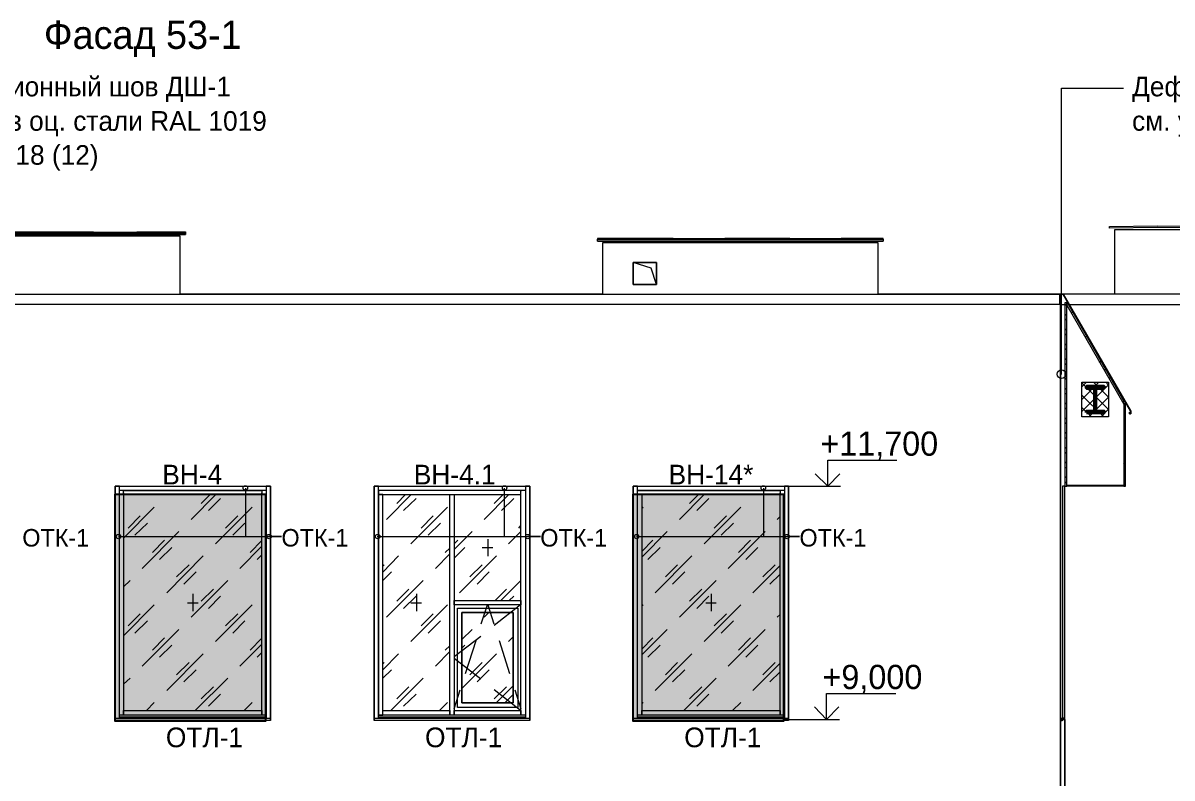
# Model space of a CAD drawing. Header units: millimetres. Extents: x 2294 to 908349, y -83289 to 219220.
# Drawn here: x 359830 to 373571, y 124 to 9149 of the extents above; entities that cross this region are included whole.
import ezdxf

# ---------------------------------------------------------------- set-up
doc = ezdxf.new("R2010")
doc.units = ezdxf.units.MM
doc.layers.add('PDF _Геометрия', color=7, linetype='Continuous')
doc.layers.add('PDF _Текст', color=7, linetype='Continuous')

msp = doc.modelspace()

# ---------------------------------------------------------------- hatches: boundary and pattern name
at = {"transparency": 33554551}
h = msp.add_hatch(color=3, dxfattribs=at)
h.dxf.hatch_style = 1
h.paths.add_polyline_path([(360933.1, 3515.7), (362732.1, 3515.7), (362732.1, 802.3), (360933.1, 802.3)])
h = msp.add_hatch(color=3, dxfattribs=at)
h.dxf.hatch_style = 1
h.paths.add_polyline_path([(367127.6, 3515.7), (368926.6, 3515.7), (368926.6, 802.3), (367127.6, 802.3)])

# ---------------------------------------------------------------- linework, layer by layer
for points in [[(360933.1, 3515.7), (362732.1, 3515.7), (362732.1, 802.3), (360933.1, 802.3)], [(367127.6, 3515.7), (368926.6, 3515.7), (368926.6, 802.3), (367127.6, 802.3)]]:
    msp.add_lwpolyline(points, close=True)
at = {"layer": 'PDF _Геометрия', "lineweight": 9}
for points in [[(372251.1, 4946.5), (372251.1, 8369.5), (372989.9, 8369.5)], [(361772.4, 6638.3), (361772.4, 6620.8), (357147.3, 6620.8), (357147.3, 6638.3)], [(357147.3, 6633.9), (357147.3, 6620.8), (361772.4, 6620.8), (361772.4, 6633.9)], [(373899.1, 6655.8), (373899.1, 6677.7), (372884.9, 6677.7), (372884.9, 5908.3), (370056.5, 5908.3), (370056.5, 6520.3), (366760.4, 6520.3), (366760.4, 5908.3), (361711.2, 5908.3), (361711.2, 6599), (357208.5, 6599), (357208.5, 5908.3)], [(360675.1, 6647.1), (361191, 6647.1)], [(370117.7, 6564), (370117.7, 6542.1), (366699.2, 6542.1), (366699.2, 6564), (370117.7, 6564), (370117.7, 6572.7), (369615, 6572.7), (369615, 6568.4), (368998.6, 6568.4), (368998.6, 6572.7), (368224.8, 6572.7), (368224.8, 6568.4), (367604.1, 6568.4), (367604.1, 6572.7), (366699.2, 6572.7), (366699.2, 6564)], [(366699.2, 6550.9), (366699.2, 6542.1), (370117.7, 6542.1), (370117.7, 6550.9)], [(367604.1, 6568.4), (368224.8, 6568.4)], [(368998.6, 6568.4), (369615, 6568.4)], [(367407.4, 6021.9), (367341.8, 6218.7), (367127.6, 6284.2)], [(319604.2, 5868.9), (320225, 5903.9), (320255.6, 5908.3), (372229.2, 5908.3), (372229.2, 5785.9), (320255.6, 5785.9), (320255.6, 5908.3)], [(357304.7, 5785.9), (357304.7, -8417.4), (372238, -8417.4), (372238, 5785.9), (372238, -8417.4), (372259.8, -8417.4), (320225, -8417.4), (322638.1, -8417.4), (322638.1, 5785.9)], [(399717.7, 5908.3), (399717.7, 5785.9), (399717.7, 5903.9), (399678.3, 5903.9), (398874, 4509.4), (398874, 4478.8), (398882.7, 4478.8), (398882.7, 4496.3), (398882.7, 4478.8), (398869.6, 4478.8), (398869.6, 4509.4), (399678.3, 5908.3), (399717.7, 5908.3), (372229.2, 5908.3), (372229.2, 5785.9), (372290.4, 5785.9), (372290.4, 3613.2)], [(372334.1, 5785.9), (372338.5, 5785.9), (399608.4, 5785.9), (399612.7, 5785.9)], [(368465.3, 3613.2), (369029.2, 3613.2), (369453.3, 3613.2), (369453.3, 3923.6), (370279.5, 3923.6)], [(361033.6, 3534.5), (361033.6, 876.6), (360985.5, 876.6), (360985.5, 3534.5), (360985.5, 3613.2), (360933.1, 3613.2), (360933.1, 3534.5), (360933.1, 902.8), (360933.1, 824.1), (360933.1, 3613.2), (362791, 3613.2), (362791, 824.1), (362791, 902.8), (362791, 3534.5), (362791, 3613.2), (362738.5, 3613.2), (362738.5, 3534.5), (362738.5, 876.6), (362686.1, 876.6), (362686.1, 3534.5)], [(362489.3, 3587), (362489.3, 3009.9), (362922.1, 3009.9), (362769.1, 3009.9)], [(364080.6, 837.2), (364080.6, 902.8), (364080.6, 2218.7), (364080.6, 876.6), (364133.1, 876.6), (364133.1, 2218.7), (364133.1, 3512.6), (364080.6, 3512.6), (364080.6, 2218.7), (364080.6, 3534.5), (364080.6, 3613.2), (364028.1, 3613.2), (364028.1, 3534.5), (364028.1, 2218.7), (364028.1, 902.8), (364028.1, 824.1), (364028.1, 3613.2), (365890.4, 3613.2), (365890.4, 824.1), (365890.4, 902.8), (365890.4, 2218.7), (365890.4, 3534.5), (365890.4, 3613.2), (365838, 3613.2), (365838, 3534.5), (365838, 2218.7), (365838, 876.6), (365785.5, 876.6), (365785.5, 2218.7), (365785.5, 3534.5)], [(365584.4, 3587), (365584.4, 3009.9), (366017.2, 3009.9), (365868.6, 3009.9)], [(367180, 837.2), (367180, 902.8), (367180, 3534.5), (367180, 3613.2), (367127.6, 3613.2), (367127.6, 3534.5), (367127.6, 902.8), (367127.6, 824.1), (367127.6, 3613.2), (368985.5, 3613.2), (368985.5, 824.1), (368985.5, 902.8), (368985.5, 3534.5), (368985.5, 3613.2), (368937.4, 3613.2), (368937.4, 3534.5), (368937.4, 876.6), (368885, 876.6), (368885, 3534.5)], [(368683.9, 3587), (368683.9, 3009.9), (369116.6, 3009.9), (368968, 3009.9)], [(369295.9, 3613.2), (369606.3, 3613.2)], [(377558.2, -8417.4), (372312.3, -8417.4), (372290.4, -8417.4), (372290.4, 3613.2), (372259.8, 3613.2), (372259.8, 3534.5), (372259.8, 2218.7), (372259.8, 902.8), (372259.8, 824.1), (372290.4, 824.1), (372290.4, -723.4), (372259.8, -723.4), (372259.8, -802.1), (372259.8, -2117.9), (372259.8, -3433.8), (372259.8, -3512.5), (372290.4, -3512.5), (372290.4, -5060), (372259.8, -5060), (372259.8, -5138.7), (372259.8, -6065.5), (372259.8, -8469.8), (372395.3, -8469.8), (372395.3, -8439.2)], [(360985.5, 837.2), (360985.5, 902.8), (360985.5, 3534.5)], [(362686.1, 3552), (362686.1, 3560.7), (362686.1, 3512.6), (361033.6, 3512.6), (361033.6, 3560.7), (362686.1, 3560.7)], [(361033.6, 3552), (361033.6, 3560.7)], [(361549.5, 3508.3), (361553.8, 3512.6)], [(361842.3, 3215.4), (362135.2, 3512.6)], [(361960.4, 3403.4), (362069.7, 3512.6)], [(362047.8, 3320.3), (362192.1, 3464.6)], [(362738.5, 3534.5), (362738.5, 902.8), (362738.5, 837.2)], [(364176.8, 3215.4), (364474, 3512.6)], [(364299.2, 3403.4), (364404.1, 3512.6)], [(364382.2, 3320.3), (364530.9, 3464.6)], [(365051.1, 3508.3), (365055.5, 3512.6)], [(365344, 3215.4), (365641.2, 3512.6)], [(365466.4, 3403.4), (365571.3, 3512.6)], [(365553.8, 3320.3), (365698.1, 3464.6)], [(365785.5, 3560.7), (365785.5, 3552)], [(365838, 3534.5), (365838, 2218.7), (365838, 902.8), (365838, 837.2)], [(368885, 3552), (368885, 3560.7), (368885, 3512.6), (367180, 3512.6), (367180, 3560.7), (368885, 3560.7)], [(367389.9, 3508.3), (367394.2, 3512.6)], [(367682.8, 3215.4), (367975.7, 3512.6)], [(367800.8, 3403.4), (367910.1, 3512.6)], [(367888.2, 3320.3), (368032.5, 3464.6)], [(368557.1, 3508.3), (368561.5, 3512.6)], [(368937.4, 3534.5), (368937.4, 902.8), (368937.4, 837.2)], [(361033.6, 2992.4), (361400.8, 3359.6)], [(362130.9, 2922.5), (362572.4, 3359.6)], [(364469.7, 2922.5), (364906.8, 3359.6)], [(367232.5, 3350.9), (367245.6, 3359.6)], [(367975.7, 2922.5), (368412.8, 3359.6)], [(361086.1, 3110.5), (361230.3, 3259.1)], [(361169.1, 3027.4), (361317.8, 3171.7)], [(362253.3, 3110.5), (362397.5, 3259.1)], [(362340.7, 3027.4), (362485, 3171.7)], [(364592.1, 3110.5), (364736.3, 3259.1)], [(364675.1, 3027.4), (364823.8, 3171.7)], [(368093.7, 3110.5), (368242.3, 3259.1)], [(368181.1, 3027.4), (368325.4, 3171.7)], [(368850, 3215.4), (368885, 3250.4)], [(361256.6, 2629.6), (361693.7, 3071.1)], [(364985.5, 2856.9), (365199.7, 3071.1)], [(365636.9, 2922.5), (365785.5, 3071.1)], [(365759.3, 3110.5), (365785.5, 3141.1)], [(367232.5, 2765.1), (367534.1, 3071.1)], [(368264.2, 2629.6), (368705.7, 3071.1)], [(360972.4, 3009.9), (362922.1, 3009.9)], [(361379, 2817.6), (361523.2, 2966.2)], [(362423.8, 2629.6), (362686.1, 2896.3)], [(362546.2, 2817.6), (362686.1, 2961.8)], [(364067.5, 3009.9), (366017.2, 3009.9)], [(364985.5, 2922.5), (365029.2, 2966.2)], [(365387.7, 2979.3), (365387.7, 2773.8)], [(367166.9, 3009.9), (369116.6, 3009.9)], [(367232.5, 2830.7), (367363.6, 2966.2)], [(368386.6, 2817.6), (368530.9, 2966.2)], [(361462, 2734.5), (361610.7, 2878.8)], [(361549.5, 2336.7), (361986.6, 2778.2)], [(362629.2, 2734.5), (362686.1, 2791.3)], [(364133.1, 2585.9), (364321, 2778.2)], [(364762.6, 2629.6), (364933.1, 2804.5)], [(364880.6, 2817.6), (364933.1, 2870)], [(364985.5, 2752), (365112.3, 2878.8)], [(365051.1, 2336.7), (365492.6, 2778.2)], [(365322.1, 2878.8), (365448.9, 2878.8)], [(367302.4, 2734.5), (367451.1, 2878.8)], [(367389.9, 2336.7), (367827, 2778.2)], [(368474, 2734.5), (368618.3, 2878.8)], [(361667.5, 2529), (361816.1, 2673.3)], [(364133.1, 2655.8), (364150.5, 2673.3)], [(365173.5, 2529), (365322.1, 2673.3)], [(367512.3, 2529), (367656.5, 2673.3)], [(368557.1, 2336.7), (368885, 2664.6)], [(368679.5, 2529), (368823.8, 2673.3)], [(361033.6, 2411), (361112.3, 2485.3)], [(361754.9, 2441.6), (361899.2, 2590.2)], [(361842.3, 2048.2), (362279.5, 2485.3)], [(364133.1, 2485.3), (364238, 2590.2)], [(364176.8, 2048.2), (364613.9, 2485.3)], [(365260.9, 2441.6), (365405.2, 2590.2)], [(365545.1, 2244.9), (365785.5, 2485.3)], [(367595.3, 2441.6), (367744, 2590.2)], [(367682.8, 2048.2), (368119.9, 2485.3)], [(368762.5, 2441.6), (368885, 2559.6)], [(361960.4, 2236.1), (362109, 2380.4)], [(364299.2, 2236.1), (364443.4, 2380.4)], [(365475.1, 2244.9), (365610.6, 2380.4)], [(367800.8, 2236.1), (367949.4, 2380.4)], [(361798.6, 2218.7), (361925.4, 2218.7)], [(361859.8, 2323.6), (361859.8, 2118.1)], [(362047.8, 2148.7), (362192.1, 2297.3)], [(364382.2, 2148.7), (364530.9, 2297.3)], [(364469.7, 2218.7), (364596.4, 2218.7)], [(364535.2, 2323.6), (364535.2, 2118.1)], [(365645.6, 2244.9), (365698.1, 2297.3)], [(367888.2, 2148.7), (368032.5, 2297.3)], [(367997.5, 2218.7), (368119.9, 2218.7)], [(368058.7, 2323.6), (368058.7, 2118.1)], [(361033.6, 1825.2), (361400.8, 2192.4)], [(361086.1, 1943.3), (361230.3, 2087.5)], [(362130.9, 1755.3), (362572.4, 2192.4)], [(362253.3, 1943.3), (362397.5, 2087.5)], [(364469.7, 1755.3), (364906.8, 2192.4)], [(364592.1, 1943.3), (364736.3, 2087.5)], [(365309, 1965.1), (365383.3, 2192.4)], [(365344, 2048.2), (365400.8, 2100.6)], [(365387.7, 2192.4), (365462, 1965.1)], [(365781.1, 2192.4), (365466.4, 1947.6)], [(367232.5, 2179.3), (367245.6, 2192.4)], [(367975.7, 1755.3), (368412.8, 2192.4)], [(368093.7, 1943.3), (368242.3, 2087.5)], [(368850, 2048.2), (368885, 2078.8)], [(361169.1, 1855.8), (361317.8, 2004.5)], [(362340.7, 1855.8), (362485, 2004.5)], [(364675.1, 1855.8), (364823.8, 2004.5)], [(368181.1, 1855.8), (368325.4, 2004.5)], [(361256.6, 1462.4), (361693.7, 1899.5)], [(361379, 1650.4), (361523.2, 1799)], [(362546.2, 1650.4), (362686.1, 1794.6)], [(365304.6, 1816.5), (364985.5, 1571.7)], [(365077.3, 1781.5), (365199.7, 1899.5)], [(365636.9, 1755.3), (365693.7, 1812.1)], [(367232.5, 1597.9), (367534.1, 1899.5)], [(367232.5, 1663.5), (367363.6, 1799)], [(368264.2, 1462.4), (368705.7, 1899.5)], [(368386.6, 1650.4), (368530.9, 1799)], [(361462, 1567.3), (361610.7, 1711.6)], [(362423.8, 1462.4), (362686.1, 1724.7)], [(364880.6, 1650.4), (364933.1, 1702.8)], [(365077.3, 1676.6), (365112.3, 1711.6)], [(365121, 1374.9), (365247.8, 1768.4)], [(365523.2, 1768.4), (365650, 1374.9)], [(367302.4, 1567.3), (367451.1, 1711.6)], [(368474, 1567.3), (368618.3, 1711.6)], [(361549.5, 1169.5), (361986.6, 1606.6)], [(362629.2, 1567.3), (362686.1, 1624.1)], [(364133.1, 1418.7), (364321, 1606.6)], [(364762.6, 1462.4), (364933.1, 1637.2)], [(365304.6, 1305), (364985.5, 1554.2)], [(365077.3, 1195.7), (365492.6, 1606.6)], [(367389.9, 1169.5), (367827, 1606.6)], [(361667.5, 1357.5), (361816.1, 1506.1)], [(361754.9, 1274.4), (361899.2, 1418.7)], [(364133.1, 1488.6), (364150.5, 1506.1)], [(364133.1, 1318.1), (364238, 1418.7)], [(365173.5, 1357.5), (365322.1, 1506.1)], [(365260.9, 1274.4), (365405.2, 1418.7)], [(367512.3, 1357.5), (367656.5, 1506.1)], [(367595.3, 1274.4), (367744, 1418.7)], [(368557.1, 1169.5), (368885, 1497.4)], [(368679.5, 1357.5), (368823.8, 1506.1)], [(368762.5, 1274.4), (368885, 1392.4)], [(361033.6, 1243.8), (361112.3, 1318.1)], [(361890.4, 929), (362279.5, 1318.1)], [(364229.2, 929), (364613.9, 1318.1)], [(367730.9, 929), (368119.9, 1318.1)], [(361960.4, 1068.9), (362109, 1213.2)], [(362047.8, 981.5), (362192.1, 1125.8)], [(364299.2, 1068.9), (364443.4, 1213.2)], [(364382.2, 981.5), (364530.9, 1125.8)], [(364985.5, 950.9), (365059.8, 1178.2)], [(365466.4, 1068.9), (365610.6, 1213.2)], [(365781.1, 929), (365466.4, 1178.2)], [(365488.2, 1020.8), (365693.7, 1226.3)], [(365593.2, 1020.8), (365693.7, 1121.4)], [(365711.2, 1178.2), (365785.5, 950.9)], [(367800.8, 1068.9), (367949.4, 1213.2)], [(367888.2, 981.5), (368032.5, 1125.8)], [(368937.4, 824.1), (369121, 824.1), (369440.1, 824.1), (369440.1, 1134.5), (370266.4, 1134.5)], [(361309, 929), (361400.8, 1025.2)], [(362476.2, 929), (362572.4, 1025.2)], [(364810.6, 929), (364906.8, 1025.2)], [(367232.5, 1012.1), (367245.6, 1025.2)], [(368316.6, 929), (368412.8, 1025.2)], [(362791, 841.6), (362791, 837.2), (360933.1, 837.2), (360933.1, 841.6)], [(362791, 837.2), (362791, 811), (360933.1, 811), (360933.1, 837.2)], [(362738.5, 876.6), (360985.5, 876.6)], [(362738.5, 850.4), (360985.5, 850.4), (362738.5, 850.4)], [(362738.5, 850.4), (360985.5, 850.4)], [(365890.4, 841.6), (365890.4, 837.2), (364028.1, 837.2), (364028.1, 841.6)], [(365890.4, 837.2), (365890.4, 811), (364028.1, 811), (364028.1, 837.2)], [(365838, 876.6), (364080.6, 876.6)], [(365838, 850.4), (364080.6, 850.4), (365838, 850.4)], [(365838, 850.4), (364080.6, 850.4)], [(368985.5, 841.6), (368985.5, 837.2), (367127.6, 837.2), (367127.6, 841.6)], [(368985.5, 837.2), (368985.5, 811), (367127.6, 811), (367127.6, 837.2)], [(368937.4, 876.6), (367180, 876.6)], [(368937.4, 850.4), (367180, 850.4), (368937.4, 850.4)], [(368937.4, 850.4), (367180, 850.4)], [(372290.4, 841.6), (372251.1, 837.2), (372251.1, 811), (372255.4, 811), (372264.2, 815.4), (372264.2, 819.8), (372255.4, 811), (372255.4, 832.9), (372290.4, 837.2)], [(360933.1, 811), (360933.1, 819.8)], [(362791, 819.8), (362791, 811)], [(364028.1, 811), (364028.1, 819.8)], [(365890.4, 819.8), (365890.4, 811)], [(367127.6, 811), (367127.6, 819.8)], [(368985.5, 819.8), (368985.5, 811)], [(369282.8, 824.1), (369593.1, 824.1)], [(372255.4, 811), (372255.4, 811)]]:
    msp.add_lwpolyline(points, dxfattribs=at)
for points in [[(357147.3, 6638.3), (357147.3, 6651.4), (360675.1, 6651.4), (360675.1, 6647.1), (361191, 6647.1), (361191, 6651.4), (361772.4, 6651.4), (361772.4, 6638.3)], [(373392, 6725.8), (373960.4, 6717), (373960.4, 6695.2), (373392, 6703.9), (372823.7, 6695.2), (372823.7, 6717)], [(367127.6, 6021.9), (367127.6, 6284.2), (367407.4, 6284.2), (367407.4, 6021.9)], [(367127.6, 6284.2), (367127.6, 6021.9), (367407.4, 6021.9), (367407.4, 6284.2)], [(372268.6, 5903.9), (372229.2, 5903.9), (372229.2, 5785.9), (372229.2, 5908.3), (372268.6, 5908.3), (373077.3, 4509.4), (373077.3, 4478.8), (373064.2, 4478.8), (373064.2, 4496.3), (373064.2, 4478.8), (373072.9, 4478.8), (373072.9, 4509.4)], [(372242.3, 5785.9), (372229.2, 5785.9), (372238, 5785.9), (372238, 5803.4), (372242.3, 5803.4)], [(372290.4, 5803.4), (372290.4, 3613.2), (372312.3, 3613.2), (372312.3, 5803.4)], [(372312.3, 5820.8), (372312.3, 5777.1), (372994.2, 4592.4), (372994.2, 4631.8)], [(372810.6, 4854.7), (372810.6, 4439.4), (372491.5, 4439.4), (372491.5, 4854.7)], [(372994.2, 4596.8), (372994.2, 3613.2), (373016.1, 3613.2), (373016.1, 4596.8)], [(361011.7, 3613.2), (362738.5, 3613.2), (362738.5, 3560.7), (361011.7, 3560.7), (360985.5, 3560.7), (360985.5, 3613.2)], [(364959.3, 3560.7), (364080.6, 3560.7), (364080.6, 3512.6), (364959.3, 3512.6), (365785.5, 3512.6), (365785.5, 3560.7), (364959.3, 3560.7), (364106.8, 3560.7), (364080.6, 3560.7), (364080.6, 3613.2), (364106.8, 3613.2), (364959.3, 3613.2), (365811.7, 3613.2), (365838, 3613.2), (365838, 3560.7), (365811.7, 3560.7)], [(367180, 3613.2), (367206.3, 3613.2), (368911.2, 3613.2), (368937.4, 3613.2), (368937.4, 3560.7), (368911.2, 3560.7), (367206.3, 3560.7), (367180, 3560.7)], [(372312.3, 3626.3), (372994.2, 3626.3), (372994.2, 3613.2), (372312.3, 3613.2)], [(364985.5, 876.6), (364933.1, 876.6), (364133.1, 876.6), (364133.1, 929), (364933.1, 929), (364933.1, 876.6), (364933.1, 2218.7), (364933.1, 3512.6), (364985.5, 3512.6), (364985.5, 2218.7)], [(367180, 876.6), (367180, 3512.6), (367232.5, 3512.6), (367232.5, 876.6)], [(365785.5, 2192.4), (364985.5, 2192.4), (364985.5, 2244.9), (365785.5, 2244.9)], [(365024.9, 2153.1), (365746.2, 2153.1), (365746.2, 968.4), (365024.9, 968.4)], [(365746.2, 2153.1), (365746.2, 968.4), (365024.9, 968.4), (365024.9, 2153.1)], [(365693.7, 2100.6), (365077.3, 2100.6), (365077.3, 1020.8), (365693.7, 1020.8)], [(365077.3, 1020.8), (365077.3, 2100.6), (365693.7, 2100.6), (365693.7, 1020.8)], [(362686.1, 876.6), (361033.6, 876.6), (361033.6, 929), (362686.1, 929)], [(365785.5, 876.6), (364985.5, 876.6), (364985.5, 929), (365785.5, 929)], [(368885, 876.6), (367232.5, 876.6), (367232.5, 929), (368885, 929)]]:
    msp.add_lwpolyline(points, close=True, dxfattribs=at)
at = {"layer": 'PDF _Геометрия', "color": 250, "lineweight": 9, "true_color": 0x1d1d1d}
for points in [[(372290.4, 5768.4), (372312.3, 5790.2)], [(372290.4, 5650.3), (372312.3, 5672.2)], [(372290.4, 5593.5), (372312.3, 5615.4)], [(372290.4, 5475.5), (372312.3, 5497.3)], [(372290.4, 5414.3), (372312.3, 5436.1)], [(372290.4, 5296.2), (372312.3, 5318.1)], [(372290.4, 5239.4), (372312.3, 5261.3)], [(372290.4, 5121.4), (372312.3, 5143.2)], [(372290.4, 5064.6), (372312.3, 5082)], [(372290.4, 4946.5), (372312.3, 4964)], [(372290.4, 4885.3), (372312.3, 4907.2)], [(372491.5, 4797.9), (372548.3, 4854.7)], [(372491.5, 4649.3), (372697, 4854.7)], [(372810.6, 4526.9), (372491.5, 4846)], [(372491.5, 4505), (372810.6, 4824.1)], [(372574.6, 4439.4), (372810.6, 4675.5), (372631.4, 4854.7)], [(372810.6, 4819.7), (372780, 4854.7)], [(372290.4, 4767.3), (372312.3, 4789.1)], [(372290.4, 4710.5), (372312.3, 4727.9)], [(372753.8, 4439.4), (372491.5, 4701.7)], [(372648.9, 4754.2), (372657.6, 4762.9)], [(372679.5, 4784.8), (372692.6, 4802.3)], [(372290.4, 4592.4), (372312.3, 4614.3)], [(372290.4, 4531.2), (372312.3, 4553.1)], [(372609.5, 4439.4), (372491.5, 4553.1)], [(372648.9, 4627.4), (372657.6, 4640.5)], [(372994.2, 4588.1), (373003, 4596.8)], [(372994.2, 4526.9), (373016.1, 4548.7)], [(372290.4, 4413.2), (372312.3, 4435)], [(372723.2, 4439.4), (372810.6, 4531.2)], [(372994.2, 4408.8), (373016.1, 4430.7)], [(372290.4, 4356.4), (372312.3, 4378.2)], [(372290.4, 4238.3), (372312.3, 4260.2)], [(372994.2, 4352), (373016.1, 4373.8)], [(372290.4, 4181.5), (372312.3, 4199)], [(372994.2, 4234), (373016.1, 4255.8)], [(372994.2, 4177.1), (373016.1, 4194.6)], [(372290.4, 4063.5), (372312.3, 4081)], [(372290.4, 4002.3), (372312.3, 4024.1)], [(372994.2, 4059.1), (373016.1, 4076.6)], [(372994.2, 3997.9), (373016.1, 4019.7)], [(372290.4, 3884.2), (372312.3, 3906.1)], [(372994.2, 3879.9), (373016.1, 3901.7)], [(372290.4, 3827.4), (372312.3, 3844.9)], [(372290.4, 3709.4), (372312.3, 3731.2)], [(372994.2, 3823), (373016.1, 3840.5)], [(372994.2, 3705), (373016.1, 3722.5)], [(372290.4, 3648.2), (372312.3, 3670)], [(372338.5, 3626.3), (372338.5, 3626.3)], [(372548.3, 3626.3), (372548.3, 3626.3)], [(372753.8, 3626.3), (372753.8, 3626.3)], [(372959.3, 3626.3), (372959.3, 3626.3)], [(372994.2, 3643.8), (373016.1, 3665.7)]]:
    msp.add_lwpolyline(points, dxfattribs=at)
at = {"layer": 'PDF _Геометрия', "color": 250, "lineweight": 9, "true_color": 0x191919}
for points in [[(372312.3, 5794.6), (372325.4, 5794.6)], [(372360.4, 5694.1), (372382.2, 5694.1)], [(372530.8, 5401.2), (372552.7, 5401.2)], [(372697, 5103.9), (372723.2, 5103.9)], [(372753.8, 5007.7), (372780, 5007.7)], [(372810.6, 4907.2), (372836.9, 4907.2)], [(372981.1, 4614.3), (372994.2, 4614.3)]]:
    msp.add_lwpolyline(points, dxfattribs=at)
at = {"layer": 'PDF _Геометрия', "lineweight": 50}
msp.add_lwpolyline([(372548.3, 4491.9), (372548.3, 4505), (372648.9, 4505), (372648.9, 4784.8), (372548.3, 4784.8), (372548.3, 4802.3), (372758.2, 4802.3), (372758.2, 4784.8), (372657.6, 4784.8), (372657.6, 4505), (372758.2, 4505), (372758.2, 4491.9)], close=True, dxfattribs=at)
at = {"layer": 'PDF _Геометрия', "lineweight": 18}
for points in [[(369304.6, 3761.8), (369453.3, 3613.2), (369597.5, 3761.8)], [(369295.9, 972.8), (369440.1, 824.1), (369584.4, 972.8)]]:
    msp.add_lwpolyline(points, dxfattribs=at)
at = {"layer": 'PDF _Геометрия', "lineweight": 9}
for points in [[(372198.6, 4950.9), (372198.6, 4981.5), (372220.5, 5003.4), (372251.1, 5003.4)], [(372198.6, 4950.9), (372198.6, 4981.5), (372220.5, 5003.4), (372251.1, 5003.4)], [(372251.1, 4898.4), (372220.5, 4898.4), (372198.6, 4924.7), (372198.6, 4950.9)], [(372251.1, 4898.4), (372220.5, 4898.4), (372198.6, 4924.7), (372198.6, 4950.9)], [(372251.1, 5003.4), (372277.3, 5003.4), (372303.5, 4981.5), (372303.5, 4950.9)], [(372251.1, 5003.4), (372277.3, 5003.4), (372303.5, 4981.5), (372303.5, 4950.9)], [(372303.5, 4950.9), (372303.5, 4924.7), (372277.3, 4898.4), (372251.1, 4898.4)], [(372303.5, 4950.9), (372303.5, 4924.7), (372277.3, 4898.4), (372251.1, 4898.4)], [(362463.1, 3591.3), (362463.1, 3608.8), (362471.9, 3617.6), (362489.3, 3617.6)], [(362463.1, 3591.3), (362463.1, 3608.8), (362471.9, 3617.6), (362489.3, 3617.6)], [(362489.3, 3565.1), (362471.9, 3565.1), (362463.1, 3578.2), (362463.1, 3591.3)], [(362489.3, 3565.1), (362471.9, 3565.1), (362463.1, 3578.2), (362463.1, 3591.3)], [(362489.3, 3617.6), (362502.5, 3617.6), (362515.6, 3608.8), (362515.6, 3591.3)], [(362489.3, 3617.6), (362502.5, 3617.6), (362515.6, 3608.8), (362515.6, 3591.3)], [(362515.6, 3591.3), (362515.6, 3578.2), (362502.5, 3565.1), (362489.3, 3565.1)], [(362515.6, 3591.3), (362515.6, 3578.2), (362502.5, 3565.1), (362489.3, 3565.1)], [(365562.6, 3591.3), (365562.6, 3608.8), (365571.3, 3617.6), (365588.8, 3617.6)], [(365562.6, 3591.3), (365562.6, 3608.8), (365571.3, 3617.6), (365588.8, 3617.6)], [(365588.8, 3565.1), (365571.3, 3565.1), (365562.6, 3578.2), (365562.6, 3591.3)], [(365588.8, 3565.1), (365571.3, 3565.1), (365562.6, 3578.2), (365562.6, 3591.3)], [(365588.8, 3617.6), (365601.9, 3617.6), (365615, 3608.8), (365615, 3591.3)], [(365588.8, 3617.6), (365601.9, 3617.6), (365615, 3608.8), (365615, 3591.3)], [(365615, 3591.3), (365615, 3578.2), (365601.9, 3565.1), (365588.8, 3565.1)], [(365615, 3591.3), (365615, 3578.2), (365601.9, 3565.1), (365588.8, 3565.1)], [(368657.6, 3591.3), (368657.6, 3608.8), (368666.4, 3617.6), (368683.9, 3617.6)], [(368657.6, 3591.3), (368657.6, 3608.8), (368666.4, 3617.6), (368683.9, 3617.6)], [(368683.9, 3565.1), (368666.4, 3565.1), (368657.6, 3578.2), (368657.6, 3591.3)], [(368683.9, 3565.1), (368666.4, 3565.1), (368657.6, 3578.2), (368657.6, 3591.3)], [(368683.9, 3617.6), (368697, 3617.6), (368710.1, 3608.8), (368710.1, 3591.3)], [(368683.9, 3617.6), (368697, 3617.6), (368710.1, 3608.8), (368710.1, 3591.3)], [(368710.1, 3591.3), (368710.1, 3578.2), (368697, 3565.1), (368683.9, 3565.1)], [(368710.1, 3591.3), (368710.1, 3578.2), (368697, 3565.1), (368683.9, 3565.1)], [(360946.2, 3009.9), (360946.2, 3027.4), (360954.9, 3036.1), (360972.4, 3036.1)], [(360946.2, 3009.9), (360946.2, 3027.4), (360954.9, 3036.1), (360972.4, 3036.1)], [(360972.4, 3036.1), (360985.5, 3036.1), (360998.6, 3027.4), (360998.6, 3009.9)], [(360972.4, 3036.1), (360985.5, 3036.1), (360998.6, 3027.4), (360998.6, 3009.9)], [(362747.3, 3009.9), (362747.3, 3027.4), (362756, 3036.1), (362773.5, 3036.1)], [(362747.3, 3009.9), (362747.3, 3027.4), (362756, 3036.1), (362773.5, 3036.1)], [(362773.5, 3036.1), (362786.6, 3036.1), (362799.7, 3027.4), (362799.7, 3009.9)], [(362773.5, 3036.1), (362786.6, 3036.1), (362799.7, 3027.4), (362799.7, 3009.9)], [(364045.6, 3009.9), (364045.6, 3027.4), (364054.4, 3036.1), (364071.9, 3036.1)], [(364045.6, 3009.9), (364045.6, 3027.4), (364054.4, 3036.1), (364071.9, 3036.1)], [(364071.9, 3036.1), (364085, 3036.1), (364098.1, 3027.4), (364098.1, 3009.9)], [(364071.9, 3036.1), (364085, 3036.1), (364098.1, 3027.4), (364098.1, 3009.9)], [(365842.3, 3009.9), (365842.3, 3027.4), (365851.1, 3036.1), (365868.6, 3036.1)], [(365842.3, 3009.9), (365842.3, 3027.4), (365851.1, 3036.1), (365868.6, 3036.1)], [(365868.6, 3036.1), (365881.7, 3036.1), (365894.8, 3027.4), (365894.8, 3009.9)], [(365868.6, 3036.1), (365881.7, 3036.1), (365894.8, 3027.4), (365894.8, 3009.9)], [(367145.1, 3009.9), (367145.1, 3027.4), (367153.8, 3036.1), (367166.9, 3036.1)], [(367145.1, 3009.9), (367145.1, 3027.4), (367153.8, 3036.1), (367166.9, 3036.1)], [(367166.9, 3036.1), (367180, 3036.1), (367193.2, 3027.4), (367193.2, 3009.9)], [(367166.9, 3036.1), (367180, 3036.1), (367193.2, 3027.4), (367193.2, 3009.9)], [(368941.8, 3009.9), (368941.8, 3027.4), (368950.5, 3036.1), (368968, 3036.1)], [(368941.8, 3009.9), (368941.8, 3027.4), (368950.5, 3036.1), (368968, 3036.1)], [(368968, 3036.1), (368981.1, 3036.1), (368994.2, 3027.4), (368994.2, 3009.9)], [(368968, 3036.1), (368981.1, 3036.1), (368994.2, 3027.4), (368994.2, 3009.9)], [(360972.4, 2983.7), (360954.9, 2983.7), (360946.2, 2996.8), (360946.2, 3009.9)], [(360972.4, 2983.7), (360954.9, 2983.7), (360946.2, 2996.8), (360946.2, 3009.9)], [(360998.6, 3009.9), (360998.6, 2996.8), (360985.5, 2983.7), (360972.4, 2983.7)], [(360998.6, 3009.9), (360998.6, 2996.8), (360985.5, 2983.7), (360972.4, 2983.7)], [(362773.5, 2983.7), (362756, 2983.7), (362747.3, 2996.8), (362747.3, 3009.9)], [(362773.5, 2983.7), (362756, 2983.7), (362747.3, 2996.8), (362747.3, 3009.9)], [(362799.7, 3009.9), (362799.7, 2996.8), (362786.6, 2983.7), (362773.5, 2983.7)], [(362799.7, 3009.9), (362799.7, 2996.8), (362786.6, 2983.7), (362773.5, 2983.7)], [(364071.9, 2983.7), (364054.4, 2983.7), (364045.6, 2996.8), (364045.6, 3009.9)], [(364071.9, 2983.7), (364054.4, 2983.7), (364045.6, 2996.8), (364045.6, 3009.9)], [(364098.1, 3009.9), (364098.1, 2996.8), (364085, 2983.7), (364071.9, 2983.7)], [(364098.1, 3009.9), (364098.1, 2996.8), (364085, 2983.7), (364071.9, 2983.7)], [(365868.6, 2983.7), (365851.1, 2983.7), (365842.3, 2996.8), (365842.3, 3009.9)], [(365868.6, 2983.7), (365851.1, 2983.7), (365842.3, 2996.8), (365842.3, 3009.9)], [(365894.8, 3009.9), (365894.8, 2996.8), (365881.7, 2983.7), (365868.6, 2983.7)], [(365894.8, 3009.9), (365894.8, 2996.8), (365881.7, 2983.7), (365868.6, 2983.7)], [(367166.9, 2983.7), (367153.8, 2983.7), (367145.1, 2996.8), (367145.1, 3009.9)], [(367166.9, 2983.7), (367153.8, 2983.7), (367145.1, 2996.8), (367145.1, 3009.9)], [(367193.2, 3009.9), (367193.2, 2996.8), (367180, 2983.7), (367166.9, 2983.7)], [(367193.2, 3009.9), (367193.2, 2996.8), (367180, 2983.7), (367166.9, 2983.7)], [(368968, 2983.7), (368950.5, 2983.7), (368941.8, 2996.8), (368941.8, 3009.9)], [(368968, 2983.7), (368950.5, 2983.7), (368941.8, 2996.8), (368941.8, 3009.9)], [(368994.2, 3009.9), (368994.2, 2996.8), (368981.1, 2983.7), (368968, 2983.7)], [(368994.2, 3009.9), (368994.2, 2996.8), (368981.1, 2983.7), (368968, 2983.7)]]:
    msp.add_open_spline(points, degree=3, dxfattribs=at)

# ---------------------------------------------------------------- texts
at = {"layer": 'PDF _Текст', "attachment_point": 4, "style": ''}
for s, insert, char_height in [('Фасад 53-1', (360079.4, 8959.4), 337.88), ('Деформационный шов ДШ-1', (358112.3, 8353.9), 234.458), ('Деформационный шов ДШ-4', (373093.3, 8353.9), 234.458), ('профиль из оц. стали RAL 1019', (358112.3, 7943), 234.458), ('см. узел №21 (12)', (373093.3, 7943), 234.458), ('см. узел №18 (12)', (358112.3, 7536.4), 234.458), ('+11,700', (369364.5, 4094), 289.45), ('ВН-4', (361495.8, 3751), 235.29), ('ВН-4.1', (364503.4, 3751), 235.29), ('ВН-14*', (367550.3, 3751), 235.29), ('ОТК-1', (359821.5, 2994.1), 209.3), ('ОТК-1', (362920.9, 2994.1), 209.3), ('ОТК-1', (366015.9, 2994.1), 209.3), ('ОТК-1', (369115.3, 2994.1), 209.3), ('+9,000', (369390.7, 1305), 289.45), ('ОТЛ-1', (361538.9, 607.9), 235.29), ('ОТЛ-1', (364638.1, 607.9), 235.29), ('ОТЛ-1', (367737.2, 607.9), 235.29)]:
    msp.add_mtext(s, dxfattribs=dict(at, insert=insert, char_height=char_height))

doc.saveas('drawing.dxf')
